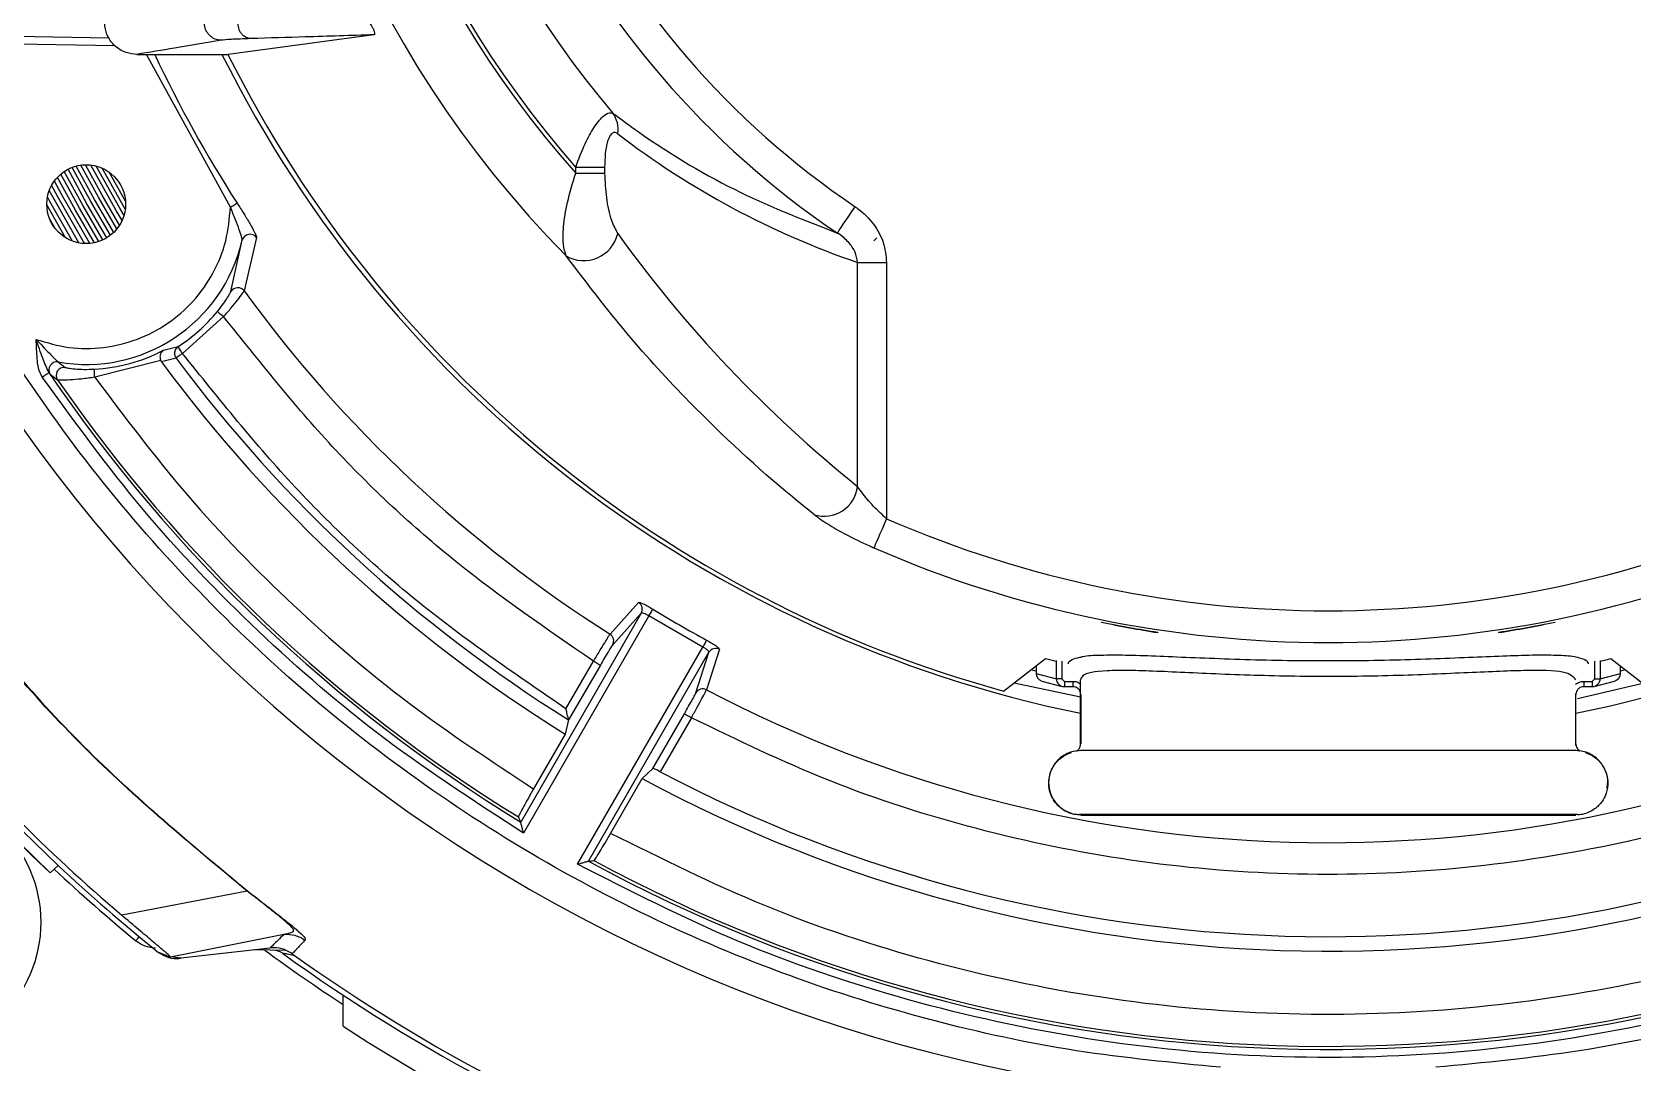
# Model space of a CAD drawing. Extents: x 7 to 135, y 3 to 97.
# Drawn here: x 126.412 to 129.419, y 38.584 to 40.52 of the extents above; entities that cross this region are included whole.
import ezdxf

# ---------------------------------------------------------------- set-up
doc = ezdxf.new("R2010")
doc.units = 0
doc.header["$MEASUREMENT"] = 0
doc.layers.add('OBJECT', color=7, linetype='CONTINUOUS')

msp = doc.modelspace()

# ---------------------------------------------------------------- linework, layer by layer
at = {"layer": 'OBJECT'}
for p, q in [((126.5688, 40.4938), (126.0794, 40.5023)), ((126.0797, 40.5173), (126.5567, 40.509)), ((127.0541, 40.5145), (126.7805, 40.4777)), ((126.6092, 40.4777), (126.7805, 40.4777)), ((126.785, 40.1907), (126.6273, 40.4777)), ((127.4334, 40.2662), (127.4878, 40.2662)), ((127.4334, 40.2546), (127.4334, 40.2662)), ((127.4878, 40.2662), (127.4878, 40.2546)), ((126.588, 40.2022), (126.5571, 40.2568)), ((127.4334, 40.2546), (127.4878, 40.2546)), ((126.4752, 40.1336), (126.4402, 40.1954)), ((126.4551, 40.1521), (126.4457, 40.1686)), ((126.7859, 40.0327), (126.8073, 40.1288)), ((126.8342, 40.1339), (126.8107, 40.0338)), ((127.9987, 40.1333), (127.9934, 40.1277)), ((127.9628, 39.6667), (127.9628, 40.0871)), ((127.9628, 40.0871), (128.0172, 40.0871)), ((128.0172, 40.0871), (128.0172, 39.606)), ((126.7722, 39.9856), (126.6949, 39.9165)), ((126.6595, 39.9225), (126.6868, 39.9291)), ((126.4616, 39.9004), (126.4746, 39.8901)), ((126.6543, 39.9031), (126.5301, 39.8718)), ((126.6558, 39.9007), (126.6543, 39.9031)), ((126.6829, 39.9076), (126.6558, 39.9007)), ((126.4466, 39.8772), (126.4604, 39.8667)), ((127.4979, 39.3895), (127.5514, 39.4488)), ((127.5565, 39.4287), (127.3302, 39.0367)), ((127.5708, 39.4235), (127.3355, 39.0159)), ((127.5565, 39.4287), (127.5029, 39.3694)), ((127.672, 39.3652), (127.5708, 39.4235)), ((128.5266, 39.3932), (128.5266, 39.3923)), ((129.1666, 39.3932), (129.1666, 39.3923)), ((127.4366, 38.9575), (127.672, 39.3652)), ((127.7036, 39.361), (127.679, 39.285)), ((127.415, 39.2493), (127.4667, 39.3388)), ((127.4797, 39.3313), (127.4202, 39.2283)), ((127.4573, 38.9633), (127.6836, 39.3553)), ((127.6591, 39.2793), (127.6836, 39.3553)), ((128.237, 39.2826), (128.3156, 39.3434)), ((128.2979, 39.3297), (128.2979, 39.3158)), ((128.298, 39.3297), (128.298, 39.3158)), ((128.3361, 39.3058), (128.3361, 39.3398)), ((128.3461, 39.3386), (128.3461, 39.3058)), ((129.3474, 39.3058), (129.3474, 39.3387)), ((129.3574, 39.3399), (129.3574, 39.3058)), ((129.3776, 39.3434), (129.4562, 39.2826)), ((129.3955, 39.3158), (129.3955, 39.3295)), ((129.3956, 39.3158), (129.3956, 39.3295)), ((128.2569, 39.2979), (128.3816, 39.2719)), ((128.2979, 39.3198), (128.2887, 39.3226)), ((128.2979, 39.3158), (128.298, 39.3158)), ((128.298, 39.3158), (128.3361, 39.3058)), ((128.3091, 39.3013), (128.3473, 39.2913)), ((128.3461, 39.3058), (128.3361, 39.3058)), ((128.3461, 39.3058), (128.3511, 39.3008)), ((128.3511, 39.3008), (128.3669, 39.3008)), ((128.3511, 39.3008), (128.3511, 39.2908)), ((128.3669, 39.3008), (128.3669, 39.2908)), ((128.3816, 39.1792), (128.3816, 39.3039)), ((129.3149, 39.2687), (129.4372, 39.2973)), ((129.3266, 39.3008), (129.3424, 39.3008)), ((129.3266, 39.3008), (129.3266, 39.2908)), ((129.3424, 39.3008), (129.3474, 39.3058)), ((129.3424, 39.3008), (129.3424, 39.2908)), ((129.3462, 39.2913), (129.3844, 39.3013)), ((129.3474, 39.3058), (129.3574, 39.3058)), ((129.3574, 39.3058), (129.3955, 39.3158)), ((129.3956, 39.3158), (129.3955, 39.3158)), ((129.4045, 39.3226), (129.3956, 39.3199)), ((128.3669, 39.2908), (128.3511, 39.2908)), ((128.3819, 39.2758), (128.3819, 39.1833)), ((129.3115, 39.2758), (129.3116, 39.2758)), ((129.3116, 39.1803), (129.3116, 39.2775)), ((129.3116, 39.1833), (129.3116, 39.2758)), ((129.3424, 39.2908), (129.3266, 39.2908)), ((127.5782, 39.1371), (127.6376, 39.2401)), ((127.4202, 39.2283), (127.4138, 39.2018)), ((127.4202, 39.2284), (127.4202, 39.2283)), ((127.6506, 39.2326), (127.5921, 39.1312)), ((127.4138, 39.2018), (127.3544, 39.0989)), ((129.3115, 39.1833), (129.3116, 39.1833)), ((129.3116, 39.1707), (128.3816, 39.1707)), ((127.499, 39.0154), (127.5584, 39.1183)), ((127.5584, 39.1183), (127.5782, 39.1371)), ((126.4468, 38.9414), (126.358, 39.0279)), ((126.3722, 39.0421), (126.4613, 38.9552)), ((127.3302, 39.0367), (127.3302, 39.0367)), ((129.3116, 39.0507), (128.3816, 39.0507)), ((128.3943, 39.0511), (128.3818, 39.0508)), ((128.3818, 39.0498), (129.3118, 39.0498)), ((126.4468, 38.9414), (126.4613, 38.9552)), ((127.4573, 38.9633), (127.4573, 38.9633)), ((126.8164, 38.9071), (126.5808, 38.8618)), ((126.8164, 38.9071), (126.8169, 38.9076)), ((126.6723, 38.7836), (126.8854, 38.826)), ((126.8854, 38.826), (126.8854, 38.826)), ((126.8594, 38.8001), (126.6917, 38.781)), ((126.8895, 38.7955), (126.8286, 38.7966)), ((126.6917, 38.781), (126.6723, 38.7836)), ((126.9966, 38.6537), (126.9966, 38.7117))]:
    msp.add_line(p, q, dxfattribs=at)
at = {"layer": 'OBJECT', "flags": 128}
for points in [[(126.5455, 40.1294), (126.5083, 40.1932), (126.4728, 40.2578)], [(126.5529, 40.1334), (126.5155, 40.1973), (126.48, 40.2621)], [(126.5597, 40.1382), (126.5228, 40.2014), (126.4876, 40.2656)], [(126.5661, 40.1437), (126.53, 40.2055), (126.4956, 40.2681)], [(126.5718, 40.15), (126.5371, 40.2095), (126.5041, 40.2698)], [(126.5768, 40.1571), (126.544, 40.2134), (126.5127, 40.2705)], [(126.5816, 40.1658), (126.5703, 40.185), (126.5226, 40.27)], [(126.5852, 40.1756), (126.5773, 40.1891), (126.5329, 40.2681)], [(126.5876, 40.1872), (126.5841, 40.1931), (126.544, 40.2642)], [(126.5112, 40.1226), (126.4611, 40.2101), (126.4493, 40.232)], [(126.5207, 40.1228), (126.4684, 40.2141), (126.4544, 40.24)], [(126.5296, 40.1241), (126.494, 40.1851), (126.4601, 40.2469)], [(126.538, 40.1264), (126.5014, 40.1893), (126.4664, 40.253)], [(126.4886, 40.1271), (126.4461, 40.2019), (126.4415, 40.2103)], [(126.5006, 40.1238), (126.4537, 40.206), (126.4449, 40.2223)], [(126.785, 40.1907), (126.7872, 40.1922), (126.7894, 40.1936), (126.7915, 40.1949), (126.7933, 40.1961), (126.7949, 40.1971), (126.7961, 40.1979), (126.797, 40.1985), (126.7975, 40.1988)], [(127.9249, 40.1424), (127.9262, 40.1443), (127.9285, 40.1478), (127.9318, 40.1527), (127.9359, 40.1588), (127.9408, 40.1661), (127.9463, 40.1742), (127.9521, 40.1828), (127.9581, 40.1918)], [(126.7606, 39.9951), (126.7609, 39.9949), (126.7616, 39.9943), (126.7627, 39.9934), (126.7641, 39.9922), (126.7659, 39.9908), (126.7678, 39.9892), (126.77, 39.9874), (126.7722, 39.9856)], [(126.6949, 39.9165), (126.6933, 39.9189), (126.6918, 39.9213), (126.6904, 39.9234), (126.6892, 39.9253), (126.6882, 39.9269), (126.6874, 39.9281), (126.687, 39.9288), (126.6868, 39.9291)], [(126.6949, 39.9165), (126.6927, 39.9149), (126.6905, 39.9133), (126.6885, 39.9118), (126.6868, 39.9105), (126.6853, 39.9094), (126.6841, 39.9085), (126.6833, 39.9079), (126.6829, 39.9076)], [(126.4317, 39.872), (126.434, 39.8736), (126.4364, 39.8752), (126.4385, 39.8766), (126.4403, 39.8779), (126.4419, 39.879), (126.443, 39.8797), (126.4438, 39.8802), (126.4441, 39.8804)], [(126.5301, 39.8718), (126.5299, 39.8747), (126.5298, 39.8774), (126.5297, 39.88), (126.5295, 39.8823), (126.5295, 39.8841), (126.5294, 39.8855), (126.5293, 39.8864), (126.5293, 39.8868)], [(128.0172, 39.606), (128.0129, 39.5961), (128.0087, 39.5866), (128.0048, 39.5776), (128.0013, 39.5696), (127.9983, 39.5628), (127.996, 39.5574), (127.9943, 39.5535), (127.9934, 39.5514)], [(127.5708, 39.4235), (127.5722, 39.4259), (127.5736, 39.4281), (127.5749, 39.4302), (127.576, 39.432), (127.577, 39.4336), (127.5777, 39.4349), (127.5783, 39.4358), (127.5786, 39.4363)], [(127.6791, 39.3782), (127.6788, 39.3777), (127.6783, 39.3768), (127.6776, 39.3755), (127.6767, 39.3739), (127.6757, 39.372), (127.6745, 39.3698), (127.6733, 39.3675), (127.672, 39.3652)], [(127.4667, 39.3388), (127.4692, 39.3373), (127.4716, 39.3359), (127.4738, 39.3347), (127.4757, 39.3335), (127.4774, 39.3326), (127.4786, 39.3319), (127.4793, 39.3314), (127.4797, 39.3313)], [(127.6376, 39.2401), (127.6379, 39.2399), (127.6387, 39.2394), (127.6399, 39.2387), (127.6416, 39.2378), (127.6435, 39.2367), (127.6457, 39.2354), (127.6481, 39.234), (127.6506, 39.2326)], [(126.6073, 38.8136), (126.6075, 38.8138), (126.608, 38.8145), (126.6089, 38.8155), (126.6101, 38.8169), (126.6115, 38.8186), (126.6131, 38.8206), (126.6137, 38.8213)]]:
    msp.add_lwpolyline(points, dxfattribs=at)
at = {"layer": 'OBJECT'}
for centre, radius in [((126.5142, 40.1965), 0.074), ((126.1787, 38.8486), 0.25)]:
    msp.add_circle(centre, radius, dxfattribs=at)
for centre, radius, start, end in [((128.8466, 41.5107), 2.0098, 135.4001, 224.5999), ((128.8466, 41.5107), 1.8907, 138.3698, 221.6302), ((128.8466, 41.5107), 1.8831, 138.6329, 221.3671), ((128.8466, 41.5107), 1.764, 139.599, 220.401), ((128.8466, 41.5107), 1.6498, 205.3998, 236.0334), ((128.8466, 41.5107), 1.5902, 205.3998, 236.0334), ((128.8466, 41.5165), 3.0068, 199.6027, 266.1975), ((128.8466, 41.5165), 2.4363, 205.2393, 212.7431), ((128.8466, 41.5165), 2.3227, 206.5672, 258.4514), ((128.8466, 41.5107), 2.31, 206.5633, 254.6991), ((128.8466, 41.5165), 3.0068, 273.8025, 340.2009), ((128.8466, 41.5165), 2.3227, 281.5486, 333.4328), ((127.4604, 40.337), 0.0526, 351.037, 35.291), ((126.8219, 40.1251), 0.0151, 35.4444, 165.862), ((127.4485, 40.1561), 0.0655, 239.8341, 346.8999), ((126.5142, 40.1965), 0.3008, 259.9202, 346.9959), ((126.7987, 40.0248), 0.015, 36.4438, 148.2675), ((128.8466, 41.5165), 2.5186, 216.0659, 237.6208), ((126.5142, 40.1965), 0.3182, 302.8321, 320.735), ((126.459, 39.8856), 0.015, 80.0244, 214.2253), ((126.5142, 40.1965), 0.3101, 272.7893, 297.9305), ((128.8466, 41.5165), 2.7223, 216.4098, 238.2428), ((128.8466, 41.5165), 2.6963, 216.6338, 238.0604), ((128.8466, 41.5165), 2.9067, 214.2537, 238.5533), ((126.4727, 39.8752), 0.015, 82.7287, 214.5595), ((128.8466, 41.5165), 2.901, 214.6589, 238.3816), ((129.4367, 42.1064), 5.014, 208.3607, 242.5581), ((127.9002, 39.6738), 0.063, 252.6552, 353.5684), ((128.8466, 41.5107), 2.0774, 246.4678, 293.5322), ((128.8466, 41.5107), 2.137, 246.4678, 293.5322), ((127.5435, 39.4361), 0.015, 330.4053, 57.9559), ((128.8466, 41.5165), 2.4363, 238.6351, 241.3649), ((127.4898, 39.3768), 0.015, 330.405, 57.6422), ((128.8466, 41.5107), 2.1415, 258.5215, 261.4064), ((128.8466, 41.4182), 2.051, 258.0074, 261.024), ((128.8466, 41.5107), 2.1415, 278.5936, 281.4785), ((128.8466, 41.4182), 2.051, 278.976, 281.9926), ((127.6965, 39.3477), 0.015, 62.0456, 149.5931), ((128.8466, 41.5107), 2.2314, 256.2335, 256.7565), ((128.8466, 41.5107), 2.2314, 283.2505, 283.7665), ((128.3129, 39.3158), 0.015, 180, 255.2757), ((128.3129, 39.3158), 0.015, 179.8732, 255.2389), ((129.3806, 39.3158), 0.015, 284.7243, 0), ((129.3806, 39.3158), 0.015, 284.7738, 0.1141), ((127.672, 39.2717), 0.015, 62.3574, 149.5951), ((128.8466, 41.5165), 2.5186, 242.3792, 294.2724), ((128.8466, 41.5165), 3.4902, 220.4808, 229.5192), ((128.8466, 41.5165), 3.52, 222.9828, 227.0172), ((128.8466, 41.5165), 2.7223, 241.7572, 294.4615), ((128.8466, 41.5165), 2.6951, 242.2584, 294.2825), ((128.8466, 41.5165), 3.51, 227.0278, 230.3588), ((128.8466, 41.5165), 3.5, 227.0384, 231.0672), ((128.8466, 41.5165), 2.9067, 241.4467, 294.6952), ((128.8466, 41.5165), 2.901, 241.6184, 294.5249), ((128.8468, 41.5167), 3.375, 233.7124, 236.7562), ((126.865, 38.766), 0.03, 54.2297, 89), ((128.8466, 41.5165), 3.36, 234.2297, 266.6553), ((128.8466, 41.5165), 3.35, 234.4956, 266.4858), ((128.8466, 41.5165), 3.36, 273.4489, 305.7703), ((128.8466, 41.5165), 3.35, 273.5142, 305.5044), ((128.8466, 41.4765), 3.375, 236.7599, 266.7741), ((128.8466, 41.4765), 3.375, 273.2259, 303.2401)]:
    msp.add_arc(centre, radius, start, end, dxfattribs=at)
for centre, major_axis, ratio, start_param, end_param in [((128.4885, 41.5107), (1.5665, 0), 0.964711, 4.039595, 4.37014), ((129.5562, 41.5107), (2.4885, 0), 0.964711, 3.748618, 4.017465), ((128.3511, 39.3058), (0.0038, 0.0145), 0.999219, 1.827206, 3.399159), ((129.3424, 39.3058), (-0.0038, 0.0145), 0.999219, 2.884026, 4.455979), ((131.9172, 39.7437), (4.6065, -2.6595), 0.745432, 3.961915, 3.96411), ((125.776, 43.2893), (4.6065, -2.6595), 0.745432, 5.460668, 5.462863)]:
    msp.add_ellipse(centre, major_axis=major_axis, ratio=ratio, start_param=start_param, end_param=end_param, dxfattribs=at)
for points, knots in [([(126.6092, 40.4777), (126.6023, 40.4784), (126.5887, 40.4797), (126.5705, 40.4902), (126.5569, 40.5055), (126.5498, 40.5223), (126.5491, 40.5333), (126.5489, 40.5376)], [0, 0, 0, 0, 0.217202, 0.434333, 0.650165, 0.86439, 1, 1, 1, 1]), ([(126.768, 40.5043), (126.764, 40.5047), (126.7578, 40.5054), (126.7504, 40.5094), (126.7454, 40.5135), (126.7413, 40.5186), (126.7373, 40.526), (126.7366, 40.5322), (126.7362, 40.5363)], [0, 0, 0, 0, 0.239491, 0.368379, 0.500002, 0.631621, 0.760515, 1, 1, 1, 1]), ([(126.8237, 40.5074), (126.8207, 40.5078), (126.816, 40.5084), (126.8104, 40.5119), (126.8065, 40.5155), (126.8034, 40.52), (126.8003, 40.5265), (126.7998, 40.5319), (126.7995, 40.5354)], [0, 0, 0, 0, 0.239576, 0.368437, 0.500001, 0.63156, 0.760422, 1, 1, 1, 1]), ([(127.046, 40.5369), (127.0469, 40.5357), (127.0484, 40.5336), (127.0505, 40.5302), (127.0521, 40.5274), (127.0534, 40.5249), (127.0545, 40.5224), (127.0555, 40.5196), (127.0563, 40.5154), (127.055, 40.5149), (127.0541, 40.5145)], [0, 0, 0, 0, 0.11336, 0.188716, 0.241994, 0.295663, 0.34249, 0.417959, 0.560438, 1, 1, 1, 1]), ([(128.6444, 38.5762), (128.554, 38.5849), (128.3718, 38.6023), (128.1009, 38.661), (127.8318, 38.7446), (127.5683, 38.8558), (127.3143, 38.9934), (127.0741, 39.156), (126.851, 39.3413), (126.648, 39.5469), (126.4677, 39.7688), (126.3124, 40.0039), (126.1805, 40.2477), (126.1129, 40.4179), (126.0794, 40.5023)], [0, 0, 0, 0, 0.080292, 0.161895, 0.244722, 0.329339, 0.414466, 0.5, 0.585539, 0.670666, 0.755278, 0.83811, 0.919711, 1, 1, 1, 1]), ([(126.768, 40.5043), (126.7387, 40.4993), (126.6865, 40.4904), (126.6328, 40.4816), (126.6092, 40.4777)], [0, 0, 0, 0, 0.560008, 1, 1, 1, 1]), ([(126.8237, 40.5074), (126.8099, 40.5069), (126.7823, 40.5059), (126.7727, 40.5048), (126.768, 40.5043)], [0, 0, 0, 0, 0.501102, 1, 1, 1, 1]), ([(127.0541, 40.5145), (127.0114, 40.5132), (126.935, 40.5108), (126.8577, 40.5084), (126.8237, 40.5074)], [0, 0, 0, 0, 0.560012, 1, 1, 1, 1]), ([(131.6083, 40.4874), (131.5745, 40.4036), (131.5063, 40.2345), (131.3739, 39.9924), (131.2182, 39.7591), (131.038, 39.5389), (130.8353, 39.335), (130.6127, 39.1512), (130.3733, 38.9901), (130.1203, 38.8536), (129.8579, 38.7434), (129.59, 38.6604), (129.3203, 38.6022), (129.1388, 38.5848), (129.0488, 38.5762)], [0, 0, 0, 0, 0.080321, 0.16194, 0.244772, 0.329378, 0.414487, 0.5, 0.585518, 0.670628, 0.755228, 0.838065, 0.919682, 1, 1, 1, 1]), ([(127.4334, 40.2662), (127.4391, 40.2813), (127.4493, 40.3084), (127.4676, 40.3414), (127.4838, 40.3618), (127.4959, 40.3693), (127.5013, 40.3679), (127.5033, 40.3674)], [0, 0, 0, 0, 0.265568, 0.476871, 0.68909, 0.879262, 1, 1, 1, 1]), ([(127.5033, 40.3674), (127.5191, 40.3557), (127.5983, 40.2974), (127.7385, 40.2147), (127.8643, 40.1659), (127.9249, 40.1424)], [0, 0, 0, 0, 0.114681, 0.573753, 1, 1, 1, 1]), ([(127.5123, 40.3288), (127.5105, 40.3299), (127.5068, 40.3321), (127.5011, 40.3299), (127.4961, 40.3229), (127.4916, 40.31), (127.4883, 40.2904), (127.488, 40.2746), (127.4878, 40.2662)], [0, 0, 0, 0, 0.132637, 0.266191, 0.387939, 0.535866, 0.751075, 1, 1, 1, 1]), ([(127.4156, 40.0995), (127.4134, 40.106), (127.409, 40.1193), (127.4101, 40.1549), (127.4169, 40.2007), (127.4277, 40.2361), (127.4334, 40.2546)], [0, 0, 0, 0, 0.223098, 0.450964, 0.711814, 1, 1, 1, 1]), ([(127.4878, 40.2546), (127.4885, 40.2392), (127.4899, 40.2079), (127.4987, 40.167), (127.5082, 40.1492), (127.5123, 40.1413)], [0, 0, 0, 0, 0.351629, 0.714778, 1, 1, 1, 1]), ([(126.7975, 40.1988), (126.8019, 40.1919), (126.8103, 40.1787), (126.822, 40.1595), (126.8298, 40.1455), (126.8337, 40.1369), (126.834, 40.1349), (126.8342, 40.1339)], [0, 0, 0, 0, 0.263722, 0.499951, 0.749358, 0.878444, 1, 1, 1, 1]), ([(126.4201, 39.9426), (126.4405, 39.9366), (126.4818, 39.9244), (126.5473, 39.9253), (126.6106, 39.9407), (126.6679, 39.9705), (126.7168, 40.0129), (126.7543, 40.066), (126.7792, 40.1267), (126.7831, 40.1696), (126.785, 40.1907)], [0, 0, 0, 0, 0.123212, 0.250001, 0.376788, 0.5, 0.623212, 0.75, 0.876788, 1, 1, 1, 1]), ([(126.8073, 40.1288), (126.8073, 40.1296), (126.8072, 40.1311), (126.8056, 40.1374), (126.8015, 40.1496), (126.7942, 40.1687), (126.7882, 40.183), (126.785, 40.1907)], [0, 0, 0, 0, 0.083842, 0.176283, 0.395949, 0.67039, 1, 1, 1, 1]), ([(127.9581, 40.1918), (127.9596, 40.1908), (127.9728, 40.1817), (127.9935, 40.161), (128.0133, 40.1255), (128.0159, 40.0998), (128.0172, 40.0871)], [0, 0, 0, 0, 0.043247, 0.384921, 0.695336, 1, 1, 1, 1]), ([(127.9628, 40.0871), (127.9616, 40.0938), (127.9591, 40.1076), (127.9461, 40.1261), (127.9336, 40.1369), (127.9258, 40.1418), (127.9249, 40.1424)], [0, 0, 0, 0, 0.281823, 0.591166, 0.953135, 1, 1, 1, 1]), ([(127.8814, 39.6137), (127.8677, 39.6247), (127.7884, 39.6886), (127.6702, 39.7977), (127.5287, 39.951), (127.4533, 40.0499), (127.4156, 40.0995)], [0, 0, 0, 0, 0.0852462, 0.4925315, 0.7458323, 1, 1, 1, 1]), ([(126.7606, 39.9951), (126.7639, 39.9993), (126.7706, 40.0078), (126.7785, 40.0195), (126.7841, 40.029), (126.7853, 40.0315), (126.7859, 40.0327)], [0, 0, 0, 0, 0.2454191, 0.4934038, 0.7449544, 1, 1, 1, 1]), ([(126.7722, 39.9856), (126.7771, 39.9911), (126.787, 40.0021), (126.7993, 40.0175), (126.808, 40.0294), (126.8099, 40.0324), (126.8107, 40.0338)], [0, 0, 0, 0, 0.250072, 0.500204, 0.76641, 1, 1, 1, 1]), ([(127.4667, 39.3388), (127.3792, 39.3988), (127.2043, 39.5189), (126.9705, 39.7367), (126.8383, 39.9027), (126.7722, 39.9856)], [0, 0, 0, 0, 0.3332417, 0.6667685, 1, 1, 1, 1]), ([(126.4201, 39.9426), (126.4284, 39.9339), (126.4392, 39.9226), (126.4512, 39.9104), (126.4566, 39.905), (126.4604, 39.9013), (126.4612, 39.9007), (126.4616, 39.9004)], [0, 0, 0, 0, 0.498603, 0.652227, 0.784214, 0.897962, 1, 1, 1, 1]), ([(126.4441, 39.8804), (126.4401, 39.8892), (126.4315, 39.9087), (126.4241, 39.9306), (126.4201, 39.9426)], [0, 0, 0, 0, 0.453168, 1, 1, 1, 1]), ([(126.4317, 39.872), (126.429, 39.8774), (126.4236, 39.8884), (126.4216, 39.9127), (126.4207, 39.9306), (126.4201, 39.9426)], [0, 0, 0, 0, 0.2503934, 0.5002403, 1, 1, 1, 1]), ([(126.6868, 39.9291), (126.6856, 39.9283), (126.6835, 39.9266), (126.6814, 39.9233), (126.6802, 39.9199), (126.68, 39.9176), (126.68, 39.9165)], [0, 0, 0, 0, 0.281761, 0.542306, 0.781676, 1, 1, 1, 1]), ([(126.6595, 39.9225), (126.6582, 39.9216), (126.6558, 39.9199), (126.6536, 39.9161), (126.6527, 39.9123), (126.6527, 39.9091), (126.6531, 39.906), (126.6539, 39.9041), (126.6543, 39.9031)], [0, 0, 0, 0, 0.249753, 0.499488, 0.640563, 0.769387, 0.888197, 1, 1, 1, 1]), ([(126.68, 39.9165), (126.6801, 39.9149), (126.6804, 39.9117), (126.6821, 39.909), (126.6829, 39.9076)], [0, 0, 0, 0, 0.499134, 1, 1, 1, 1]), ([(127.415, 39.2493), (127.3245, 39.3112), (127.1433, 39.4351), (126.9009, 39.6598), (126.7635, 39.831), (126.6949, 39.9165)], [0, 0, 0, 0, 0.3332327, 0.6667577, 1, 1, 1, 1]), ([(127.3355, 39.0159), (127.2479, 39.0726), (127.0723, 39.1862), (126.8341, 39.3917), (126.616, 39.6184), (126.493, 39.7876), (126.4317, 39.872)], [0, 0, 0, 0, 0.249279, 0.5, 0.750722, 1, 1, 1, 1]), ([(126.4466, 39.8772), (126.4464, 39.8774), (126.446, 39.8778), (126.4447, 39.8795), (126.4441, 39.8804)], [0, 0, 0, 0, 0.493474, 1, 1, 1, 1]), ([(126.5301, 39.8718), (126.5218, 39.8705), (126.5052, 39.868), (126.4828, 39.8664), (126.4685, 39.8662), (126.4617, 39.8664), (126.4608, 39.8666), (126.4604, 39.8667)], [0, 0, 0, 0, 0.250201, 0.499865, 0.749128, 0.878116, 1, 1, 1, 1]), ([(126.4746, 39.8901), (126.475, 39.89), (126.4758, 39.8897), (126.4814, 39.8887), (126.4926, 39.8873), (126.51, 39.8862), (126.5229, 39.8866), (126.5293, 39.8868)], [0, 0, 0, 0, 0.12294, 0.250706, 0.499992, 0.749769, 1, 1, 1, 1]), ([(126.5301, 39.8718), (126.587, 39.7962), (126.7012, 39.6448), (126.9006, 39.4409), (127.1168, 39.2551), (127.2754, 39.1509), (127.3544, 39.0989)], [0, 0, 0, 0, 0.249373, 0.5, 0.750627, 1, 1, 1, 1]), ([(128.0172, 39.606), (128.0098, 39.6129), (127.9933, 39.628), (127.9744, 39.6497), (127.9661, 39.6619), (127.9628, 39.6667)], [0, 0, 0, 0, 0.333233, 0.736991, 1, 1, 1, 1]), ([(127.8814, 39.6137), (127.8891, 39.6081), (127.9045, 39.5969), (127.9415, 39.5759), (127.9727, 39.5605), (127.9908, 39.5526), (127.9934, 39.5514)], [0, 0, 0, 0, 0.305397, 0.609717, 0.942896, 1, 1, 1, 1]), ([(126.8164, 38.9071), (126.7109, 38.9946), (126.4998, 39.1696), (126.3248, 39.3807), (126.2372, 39.4863)], [0, 0, 0, 0, 0.499779, 1, 1, 1, 1]), ([(126.2377, 39.4867), (126.3253, 39.3812), (126.5003, 39.1702), (126.7113, 38.9951), (126.8169, 38.9076)], [0, 0, 0, 0, 0.500003, 1, 1, 1, 1]), ([(127.5514, 39.4488), (127.5521, 39.449), (127.5535, 39.4492), (127.5599, 39.4466), (127.5686, 39.4422), (127.5752, 39.4382), (127.5786, 39.4363)], [0, 0, 0, 0, 0.250088, 0.499955, 0.749361, 1, 1, 1, 1]), ([(127.5708, 39.4235), (127.5692, 39.4246), (127.5658, 39.4266), (127.5614, 39.4286), (127.5586, 39.4292), (127.5571, 39.4292), (127.5567, 39.4289), (127.5565, 39.4287)], [0, 0, 0, 0, 0.248125, 0.499397, 0.730191, 0.860291, 1, 1, 1, 1]), ([(127.4979, 39.3895), (127.497, 39.3883), (127.4952, 39.3858), (127.4882, 39.3745), (127.4783, 39.3584), (127.4706, 39.3454), (127.4667, 39.3388)], [0, 0, 0, 0, 0.23441, 0.4792, 0.734391, 1, 1, 1, 1]), ([(127.5029, 39.3694), (127.5021, 39.3684), (127.5007, 39.3665), (127.4951, 39.3575), (127.4879, 39.3454), (127.4824, 39.336), (127.4797, 39.3313)], [0, 0, 0, 0, 0.250002, 0.499941, 0.749542, 1, 1, 1, 1]), ([(127.6836, 39.3553), (127.6836, 39.3556), (127.6837, 39.3561), (127.683, 39.3574), (127.681, 39.3595), (127.6771, 39.3623), (127.6737, 39.3642), (127.672, 39.3652)], [0, 0, 0, 0, 0.139817, 0.270029, 0.501059, 0.752072, 1, 1, 1, 1]), ([(127.6791, 39.3782), (127.6825, 39.3763), (127.6892, 39.3725), (127.6974, 39.3672), (127.7028, 39.363), (127.7033, 39.3616), (127.7036, 39.361)], [0, 0, 0, 0, 0.249982, 0.499782, 0.749127, 1, 1, 1, 1]), ([(128.3581, 39.3334), (128.3593, 39.3366), (128.3614, 39.342), (128.3748, 39.3448), (128.3804, 39.346)], [0, 0, 0, 0, 0.583, 1, 1, 1, 1]), ([(128.3804, 39.346), (128.3823, 39.3466), (128.3906, 39.3491), (128.4187, 39.3504), (128.4638, 39.3505), (128.5209, 39.3486), (128.5868, 39.3458), (128.6604, 39.3429), (128.7391, 39.3405), (128.8207, 39.3395), (128.9025, 39.3397), (128.9823, 39.3413), (129.0583, 39.3438), (129.1283, 39.3467), (129.1909, 39.3493), (129.2444, 39.3508), (129.2857, 39.3499), (129.3094, 39.3482), (129.3153, 39.3459), (129.3158, 39.3457)], [0, 0, 0, 0, 0.018678, 0.084309, 0.14994, 0.215341, 0.28074, 0.346219, 0.411693, 0.476489, 0.541285, 0.605381, 0.66948, 0.733926, 0.798375, 0.863668, 0.92896, 0.994429, 1, 1, 1, 1]), ([(129.3158, 39.3457), (129.3219, 39.344), (129.3328, 39.3409), (129.3344, 39.3357), (129.3351, 39.3334)], [0, 0, 0, 0, 0.562895, 1, 1, 1, 1]), ([(128.3669, 39.3008), (128.3687, 39.3007), (128.3733, 39.3003), (128.3787, 39.2985), (128.3813, 39.296), (128.3819, 39.2955)], [0, 0, 0, 0, 0.339983, 0.856438, 1, 1, 1, 1]), ([(129.3116, 39.3039), (129.3068, 39.3095), (129.297, 39.3208), (129.2202, 39.322), (129.1058, 39.3167), (128.961, 39.3104), (128.8027, 39.309), (128.6494, 39.3136), (128.54, 39.3192), (128.471, 39.3214), (128.4164, 39.3209), (128.3854, 39.3154), (128.3825, 39.3065), (128.3816, 39.3039)], [0, 0, 0, 0, 0.105033, 0.210077, 0.315293, 0.422191, 0.529422, 0.636068, 0.742985, 0.796831, 0.850673, 0.956732, 1, 1, 1, 1]), ([(129.3112, 39.2954), (129.3135, 39.297), (129.3182, 39.3001), (129.3238, 39.3006), (129.3266, 39.3008)], [0, 0, 0, 0, 0.49363, 1, 1, 1, 1]), ([(127.6376, 39.2401), (127.6403, 39.2448), (127.6458, 39.2542), (127.6526, 39.2665), (127.6576, 39.2758), (127.6586, 39.2781), (127.6591, 39.2793)], [0, 0, 0, 0, 0.250009, 0.499948, 0.749557, 1, 1, 1, 1]), ([(127.6506, 39.2326), (127.6544, 39.2393), (127.6618, 39.2525), (127.6708, 39.2691), (127.6771, 39.2808), (127.6783, 39.2836), (127.679, 39.285)], [0, 0, 0, 0, 0.265609, 0.5208, 0.76559, 1, 1, 1, 1]), ([(128.3816, 39.2773), (128.3815, 39.2785), (128.3812, 39.2813), (128.3788, 39.2854), (128.375, 39.2888), (128.3708, 39.2906), (128.368, 39.2907), (128.3669, 39.2908)], [0, 0, 0, 0, 0.162367, 0.391345, 0.620277, 0.849248, 1, 1, 1, 1]), ([(129.3266, 39.2908), (129.325, 39.2906), (129.3216, 39.2903), (129.3171, 39.2877), (129.3137, 39.2839), (129.3119, 39.2797), (129.3117, 39.2769), (129.3116, 39.2758)], [0, 0, 0, 0, 0.2147763, 0.429516, 0.6441685, 0.8588047, 1, 1, 1, 1]), ([(127.4202, 39.2284), (127.4201, 39.2286), (127.42, 39.229), (127.4196, 39.2307), (127.419, 39.2331), (127.4181, 39.2367), (127.4168, 39.2422), (127.4157, 39.2466), (127.415, 39.2493)], [0, 0, 0, 0, 0.107063, 0.224227, 0.354617, 0.500517, 0.704577, 1, 1, 1, 1]), ([(129.906, 39.1661), (129.818, 39.1298), (129.6404, 39.0565), (129.3583, 38.9844), (129.0669, 38.942), (128.7705, 38.9338), (128.475, 38.9595), (128.1866, 39.0189), (127.9093, 39.1075), (127.7363, 39.1911), (127.6506, 39.2326)], [0, 0, 0, 0, 0.122189, 0.246757, 0.372961, 0.5, 0.627039, 0.753243, 0.87781, 1, 1, 1, 1]), ([(128.3741, 39.1703), (128.3744, 39.1704), (128.3757, 39.1709), (128.3779, 39.173), (128.3806, 39.1764), (128.3813, 39.1796), (128.3816, 39.1811)], [0, 0, 0, 0, 0.063798, 0.296147, 0.666951, 1, 1, 1, 1]), ([(129.3116, 39.1833), (129.3117, 39.1821), (129.3119, 39.1792), (129.3136, 39.1755), (129.3162, 39.1722), (129.3183, 39.171), (129.3195, 39.1703)], [0, 0, 0, 0, 0.228455, 0.544314, 0.74193, 1, 1, 1, 1]), ([(128.3816, 39.1707), (128.3772, 39.1704), (128.3686, 39.1699), (128.3564, 39.1656), (128.3457, 39.1592), (128.334, 39.1486), (128.3242, 39.1323), (128.3204, 39.1107), (128.3242, 39.089), (128.334, 39.0728), (128.3457, 39.0621), (128.3564, 39.0558), (128.3686, 39.0515), (128.3772, 39.051), (128.3816, 39.0507)], [0, 0, 0, 0, 0.0702108, 0.1382543, 0.2041306, 0.2678376, 0.3882038, 0.4999976, 0.6118647, 0.7322563, 0.7959582, 0.8618175, 0.9298306, 1, 1, 1, 1]), ([(128.3818, 39.0508), (128.3788, 39.0505), (128.3712, 39.0499), (128.359, 39.0539), (128.3448, 39.0615), (128.3329, 39.0737), (128.325, 39.0885), (128.3215, 39.1032), (128.3218, 39.1179), (128.3253, 39.1315), (128.3316, 39.1435), (128.3399, 39.1534), (128.3496, 39.1609), (128.3581, 39.1652), (128.3631, 39.1668), (128.3644, 39.1672)], [0, 0, 0, 0, 0.054186, 0.132648, 0.220858, 0.337218, 0.425092, 0.514674, 0.599785, 0.681606, 0.760139, 0.835385, 0.907343, 0.976016, 1, 1, 1, 1]), ([(129.3698, 39.1004), (129.3706, 39.1038), (129.3729, 39.1141), (129.3687, 39.1324), (129.3592, 39.1486), (129.3476, 39.1592), (129.3369, 39.1656), (129.3247, 39.1699), (129.316, 39.1704), (129.3116, 39.1707)], [0, 0, 0, 0, 0.100002, 0.301221, 0.517876, 0.632552, 0.751132, 0.873614, 1, 1, 1, 1]), ([(129.3291, 39.1672), (129.3304, 39.1668), (129.3354, 39.1652), (129.3439, 39.1609), (129.3536, 39.1534), (129.3619, 39.1435), (129.3682, 39.1315), (129.3711, 39.1203), (129.3717, 39.112), (129.3717, 39.1078), (129.3716, 39.1057), (129.3715, 39.1046), (129.3714, 39.1041), (129.3714, 39.1038), (129.3714, 39.1037), (129.3714, 39.1036), (129.3714, 39.1036), (129.3714, 39.1035), (129.3714, 39.1035), (129.3714, 39.1035), (129.3714, 39.1035), (129.3714, 39.1035), (129.3714, 39.1035), (129.3715, 39.1018), (129.3702, 39.0968), (129.3678, 39.087), (129.3606, 39.0736), (129.3488, 39.0615), (129.3345, 39.0539), (129.3223, 39.0499), (129.3147, 39.0505), (129.3117, 39.0508)], [0, 0, 0, 0, 0.023971, 0.09262, 0.164553, 0.239773, 0.31828, 0.400076, 0.442282, 0.463705, 0.474496, 0.47991, 0.482623, 0.48398, 0.484659, 0.484999, 0.485168, 0.485253, 0.485296, 0.485317, 0.485328, 0.485333, 0.485336, 0.485339, 0.515855, 0.575082, 0.662919, 0.779218, 0.867395, 0.945829, 1, 1, 1, 1]), ([(127.5921, 39.1312), (127.5906, 39.1319), (127.5876, 39.1335), (127.5835, 39.1354), (127.5803, 39.1367), (127.5786, 39.1372), (127.5783, 39.1371), (127.5782, 39.1371)], [0, 0, 0, 0, 0.217863, 0.435701, 0.654184, 0.873396, 1, 1, 1, 1]), ([(127.3544, 39.0989), (127.3511, 39.093), (127.3443, 39.0813), (127.3356, 39.0656), (127.3291, 39.0536), (127.326, 39.0473), (127.3258, 39.0464), (127.3257, 39.0461)], [0, 0, 0, 0, 0.217189, 0.434377, 0.651641, 0.868924, 1, 1, 1, 1]), ([(127.3355, 39.0159), (127.3349, 39.0182), (127.3337, 39.0228), (127.3323, 39.0284), (127.3313, 39.0324), (127.3306, 39.0347), (127.3303, 39.0363), (127.3302, 39.0366), (127.3302, 39.0367)], [0, 0, 0, 0, 0.249624, 0.499337, 0.645002, 0.775046, 0.892157, 1, 1, 1, 1]), ([(127.4676, 38.9642), (127.4682, 38.9648), (127.4693, 38.966), (127.475, 38.975), (127.4831, 38.9882), (127.4916, 39.0026), (127.497, 39.0119), (127.499, 39.0154)], [0, 0, 0, 0, 0.21715, 0.434296, 0.651534, 0.868822, 1, 1, 1, 1]), ([(130.0245, 38.9311), (129.9261, 38.8901), (129.7273, 38.8072), (129.4111, 38.7261), (129.0843, 38.6788), (128.7517, 38.6706), (128.4203, 38.701), (128.0973, 38.7699), (127.7873, 38.872), (127.5945, 38.9679), (127.499, 39.0154)], [0, 0, 0, 0, 0.12209, 0.2466407, 0.3728876, 0.5, 0.6271124, 0.7533594, 0.8779101, 1, 1, 1, 1]), ([(127.4366, 38.9575), (127.4389, 38.9582), (127.4435, 38.9594), (127.449, 38.961), (127.453, 38.9621), (127.4553, 38.9627), (127.4569, 38.9632), (127.4571, 38.9633), (127.4573, 38.9633)], [0, 0, 0, 0, 0.249828, 0.499341, 0.645001, 0.775038, 0.892149, 1, 1, 1, 1]), ([(130.0673, 38.862), (129.9649, 38.8189), (129.7579, 38.7319), (129.4283, 38.6469), (129.0874, 38.5977), (128.7403, 38.5899), (128.3948, 38.6229), (128.0583, 38.6967), (127.7358, 38.8053), (127.5356, 38.9071), (127.4366, 38.9575)], [0, 0, 0, 0, 0.122008, 0.246545, 0.372827, 0.5, 0.627173, 0.753455, 0.877992, 1, 1, 1, 1]), ([(126.8854, 38.826), (126.8886, 38.8267), (126.8951, 38.8281), (126.9033, 38.8304), (126.905, 38.8347), (126.8953, 38.8441), (126.8835, 38.8541), (126.8729, 38.8627), (126.86, 38.8729), (126.8458, 38.8842), (126.8307, 38.896), (126.8207, 38.9037), (126.8164, 38.9071)], [0, 0, 0, 0, 0.1676541, 0.3364175, 0.4992877, 0.6244542, 0.6813344, 0.7499511, 0.8052614, 0.875044, 0.9458797, 1, 1, 1, 1]), ([(126.8169, 38.9076), (126.8273, 38.8995), (126.8483, 38.8832), (126.8764, 38.8611), (126.8993, 38.8429), (126.9191, 38.8263), (126.9262, 38.8179), (126.9255, 38.816), (126.9251, 38.8151)], [0, 0, 0, 0, 0.125023, 0.25026, 0.372599, 0.500558, 0.750171, 1, 1, 1, 1]), ([(126.6723, 38.7836), (126.6722, 38.7837), (126.6721, 38.784), (126.6693, 38.7868), (126.6599, 38.7949), (126.6397, 38.812), (126.6122, 38.8351), (126.5916, 38.8527), (126.5808, 38.8618)], [0, 0, 0, 0, 0.061295, 0.157978, 0.353026, 0.568966, 0.775602, 1, 1, 1, 1]), ([(126.8854, 38.826), (126.8779, 38.8185), (126.8627, 38.8034), (126.8605, 38.8012), (126.8594, 38.8001)], [0, 0, 0, 0, 0.500002, 1, 1, 1, 1]), ([(126.8854, 38.826), (126.8925, 38.8259), (126.9067, 38.8258), (126.919, 38.8187), (126.9251, 38.8151)], [0, 0, 0, 0, 0.499993, 1, 1, 1, 1]), ([(126.9251, 38.8151), (126.9232, 38.8131), (126.9191, 38.8087), (126.9137, 38.803), (126.909, 38.7979), (126.9054, 38.794), (126.9029, 38.7913), (126.9013, 38.7897), (126.9011, 38.7895), (126.9011, 38.7894)], [0, 0, 0, 0, 0.124105, 0.263212, 0.41732, 0.571428, 0.714286, 0.857143, 1, 1, 1, 1]), ([(126.6445, 38.7998), (126.6378, 38.8005), (126.6242, 38.802), (126.6129, 38.8097), (126.6073, 38.8136)], [0, 0, 0, 0, 0.500189, 1, 1, 1, 1]), ([(126.6472, 38.7939), (126.6474, 38.7938), (126.6479, 38.7935), (126.6516, 38.7917), (126.6571, 38.7893), (126.664, 38.7864), (126.6695, 38.7845), (126.6723, 38.7836)], [0, 0, 0, 0, 0.187145, 0.391348, 0.595125, 0.793954, 1, 1, 1, 1]), ([(126.6472, 38.7939), (126.6528, 38.7902), (126.6642, 38.7828), (126.6803, 38.7801), (126.6893, 38.7808), (126.6917, 38.781)], [0, 0, 0, 0, 0.425025, 0.850044, 1, 1, 1, 1]), ([(126.9011, 38.7894), (126.8978, 38.7914), (126.8888, 38.797), (126.8742, 38.8009), (126.8634, 38.8003), (126.8594, 38.8001)], [0, 0, 0, 0, 0.263887, 0.7231, 1, 1, 1, 1]), ([(126.9063, 38.7858), (126.9021, 38.7866), (126.8938, 38.7882), (126.8859, 38.7897), (126.8828, 38.7903), (126.8826, 38.7903), (126.8826, 38.7903)], [0, 0, 0, 0, 0.346401, 0.69419, 0.915584, 1, 1, 1, 1])]:
    msp.add_open_spline(points, degree=3, knots=knots, dxfattribs=at)

doc.saveas('drawing.dxf')
